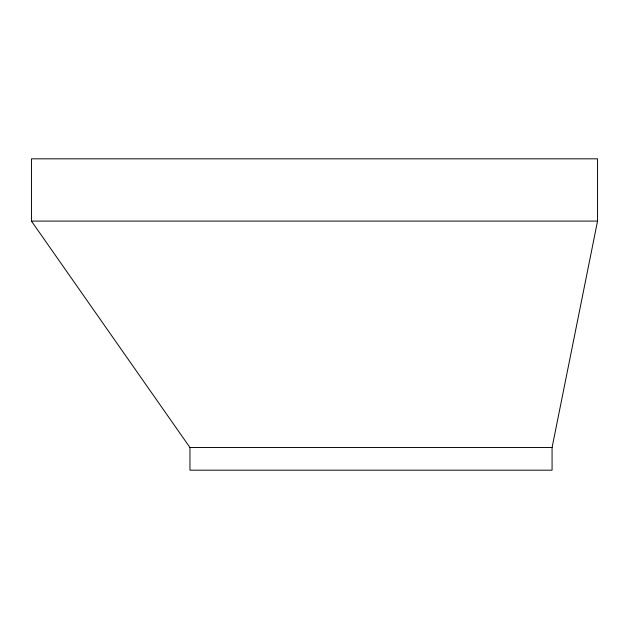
<?xml version="1.0" encoding="UTF-8"?>
<svg xmlns="http://www.w3.org/2000/svg" width="629" height="629" viewBox="0 0 629 629"><rect width="100%" height="100%" fill="white"/><g stroke="black" fill="none" stroke-linecap="round" stroke-linejoin="round"><path stroke-width="0.94" d="M552.073 447.534L597.55 221.094L597.55 158.822L31.45 158.822L31.45 221.094L189.958 447.534L189.958 470.178L552.073 470.178L552.073 447.534L189.958 447.534M31.45 221.094L597.55 221.094"/></g></svg>
